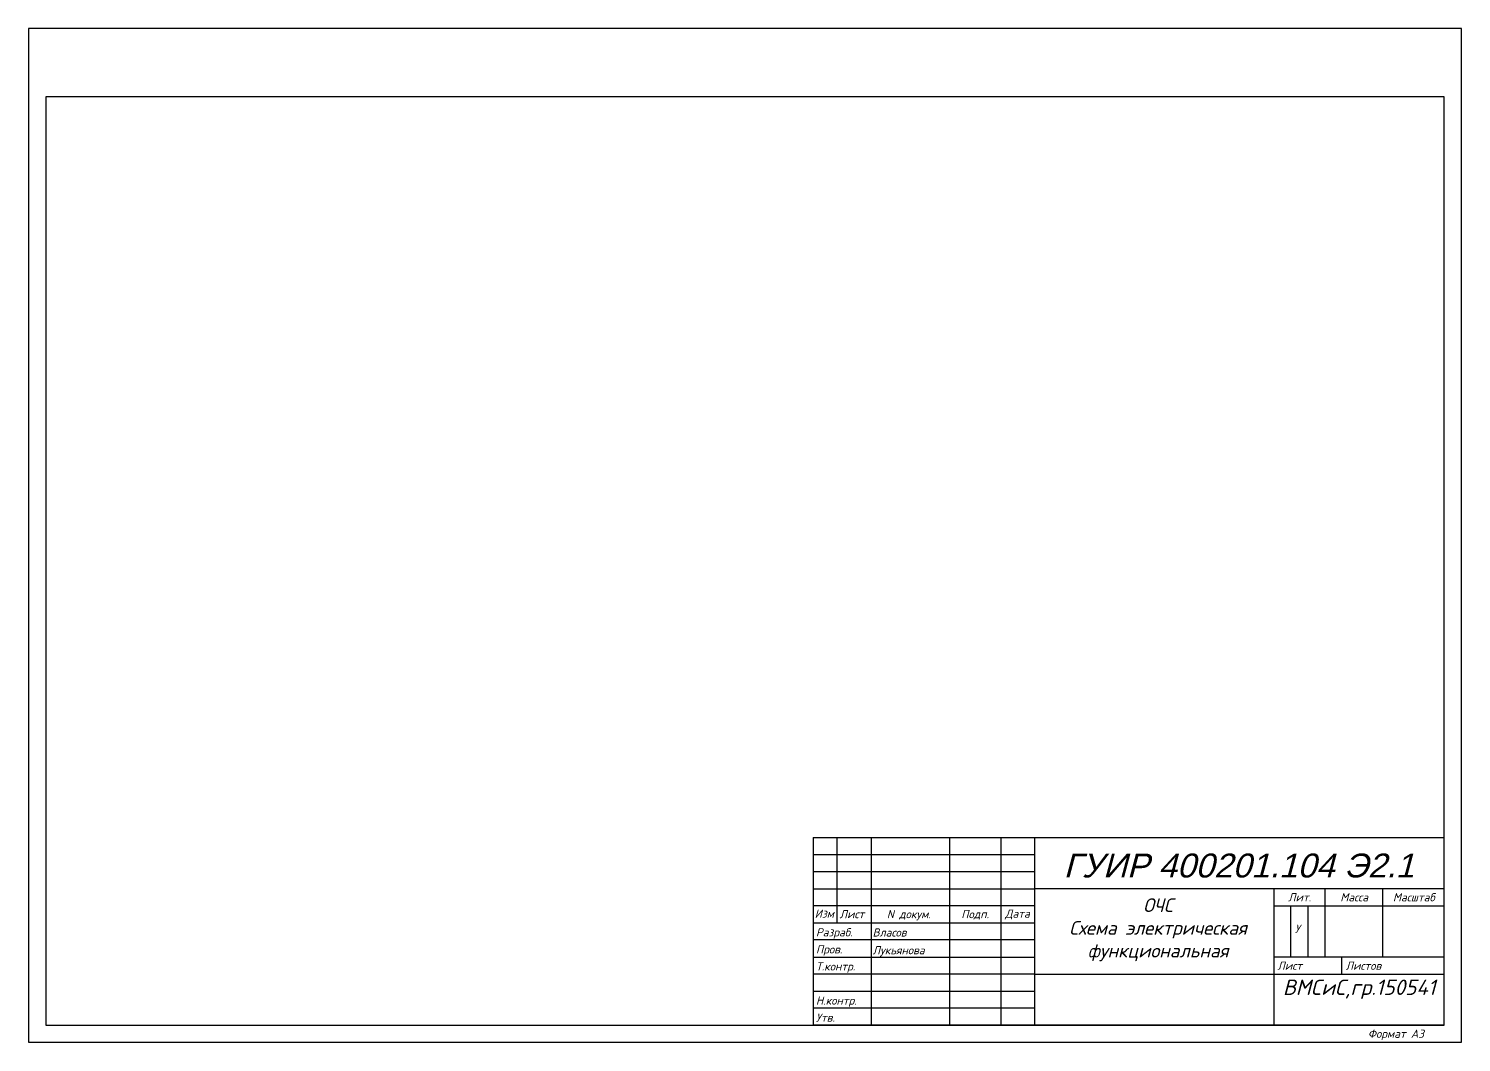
# Model space of a CAD drawing. Header units: millimetres. Extents: x 378 to 3574, y -250 to 1765.
# Drawn here: x 1899.6 to 2319.6, y 1399.5 to 1696.5 of the extents above; entities that cross this region are included whole.
import ezdxf
from ezdxf.enums import TextEntityAlignment as Align

# ---------------------------------------------------------------- set-up
doc = ezdxf.new("R2010")
doc.units = ezdxf.units.MM
doc.styles.add('чер', font='ISOCPEUR.TTF', dxfattribs={"oblique": 15})

msp = doc.modelspace()

# ---------------------------------------------------------------- linework, layer by layer
at = {"color": 0, "linetype": 'ByBlock', "transparency": 33554551}
for p, q in [((2129.63, 1459.48), (2314.63, 1459.48)), ((2129.63, 1459.48), (2129.63, 1404.48)), ((2136.63, 1434.48), (2136.63, 1459.48)), ((2146.63, 1459.48), (2146.63, 1404.48)), ((2169.63, 1404.48), (2169.63, 1459.48)), ((2184.63, 1459.48), (2184.63, 1404.48)), ((2194.63, 1404.48), (2194.63, 1459.48)), ((2129.63, 1454.48), (2194.63, 1454.48)), ((2194.63, 1449.48), (2129.63, 1449.48)), ((2129.63, 1444.48), (2194.63, 1444.48)), ((2314.63, 1444.48), (2194.63, 1444.48)), ((2264.63, 1444.48), (2264.63, 1404.48)), ((2279.63, 1444.48), (2279.63, 1424.48)), ((2296.63, 1424.48), (2296.63, 1444.48)), ((2194.63, 1439.48), (2129.63, 1439.48)), ((2264.63, 1439.48), (2314.63, 1439.48)), ((2269.63, 1424.48), (2269.63, 1439.48)), ((2274.63, 1439.48), (2274.63, 1424.48)), ((2129.63, 1434.48), (2194.63, 1434.48)), ((2194.63, 1429.48), (2129.63, 1429.48)), ((2129.63, 1424.48), (2194.63, 1424.48)), ((2314.63, 1424.48), (2264.63, 1424.48)), ((2284.63, 1419.48), (2284.63, 1424.48)), ((2194.63, 1419.48), (2129.63, 1419.48)), ((2194.63, 1419.48), (2314.63, 1419.48)), ((2129.63, 1414.48), (2194.63, 1414.48)), ((2194.63, 1409.48), (2129.63, 1409.48)), ((2314.63, 1404.48), (2129.63, 1404.48))]:
    msp.add_line(p, q, dxfattribs=at)
at = {"color": 0, "linetype": 'ByBlock', "lineweight": 25, "transparency": 33554551}
for points in [[(1899.63, 1399.48), (2319.63, 1399.48), (2319.63, 1696.48), (1899.63, 1696.48)], [(1904.63, 1404.48), (2314.63, 1404.48), (2314.63, 1676.48), (1904.63, 1676.48)]]:
    msp.add_lwpolyline(points, close=True, dxfattribs=at)

# ---------------------------------------------------------------- texts
at = {"color": 0, "linetype": 'ByBlock', "transparency": 33554551, "style": 'чер', "oblique": 15}
for s, p in [('Лит.', (2272.21, 1440.79)), ('Масса', (2288.21, 1440.79)), ('Масштаб', (2305.71, 1440.79)), ('N докум.', (2157.65, 1435.84)), ('Подп.', (2177.09, 1435.84)), ('Дата', (2189.49, 1435.99))]:
    msp.add_text(s, height=2.4, dxfattribs=at).set_placement(p, align=Align.CENTER)
for s, p in [('Изм', (2130.07, 1435.99)), ('Лист', (2137.36, 1435.84)), ('Разраб.', (2130.43, 1430.52)), ('У', (2270.83, 1431.56)), ('Пров.', (2130.43, 1425.52)), ('Т.контр.', (2130.43, 1420.52)), ('Лист', (2265.7, 1420.72)), ('Листов', (2285.7, 1420.72)), ('Н.контр.', (2130.43, 1410.52)), ('Утв.', (2130.43, 1405.52)), ('Формат А3', (2292.24, 1400.79))]:
    msp.add_text(s, height=2.4, dxfattribs=at).set_placement(p)
at = {"color": 0, "linetype": 'ByBlock', "lineweight": -2, "transparency": 33554551, "style": 'чер', "oblique": 15}
for s, p in [('Власов', (2147.03, 1430.47)), ('Лукьянова', (2147.03, 1425.27))]:
    msp.add_text(s, height=2.4, dxfattribs=at).set_placement(p)
at = {"color": 0, "linetype": 'ByBlock', "transparency": 33554551, "insert": (2203.03, 1454.78), "char_height": 7, "width": 118.3742, "attachment_point": 1, "style": 'чер'}
msp.add_mtext('\\pxt10;{\\fArial|b0|i0|c204|p34;ГУИР 400201.104 Э2.1}', dxfattribs=at)
at = {"color": 0, "linetype": 'ByBlock', "lineweight": -2, "transparency": 33554551, "attachment_point": 1, "style": 'чер'}
for s, insert, char_height, width in [('\\pxqc;ОЧС\\PСхема электрическая \\Pфункциональная', (2195.59, 1441.67), 4, 70.2632), ('\\pxt4;{\\H0.5625x;ВМСиС,гр.150541} ', (2267.31, 1417.86), 8, 44.8152)]:
    msp.add_mtext(s, dxfattribs=dict(at, insert=insert, char_height=char_height, width=width))

doc.saveas('drawing.dxf')
